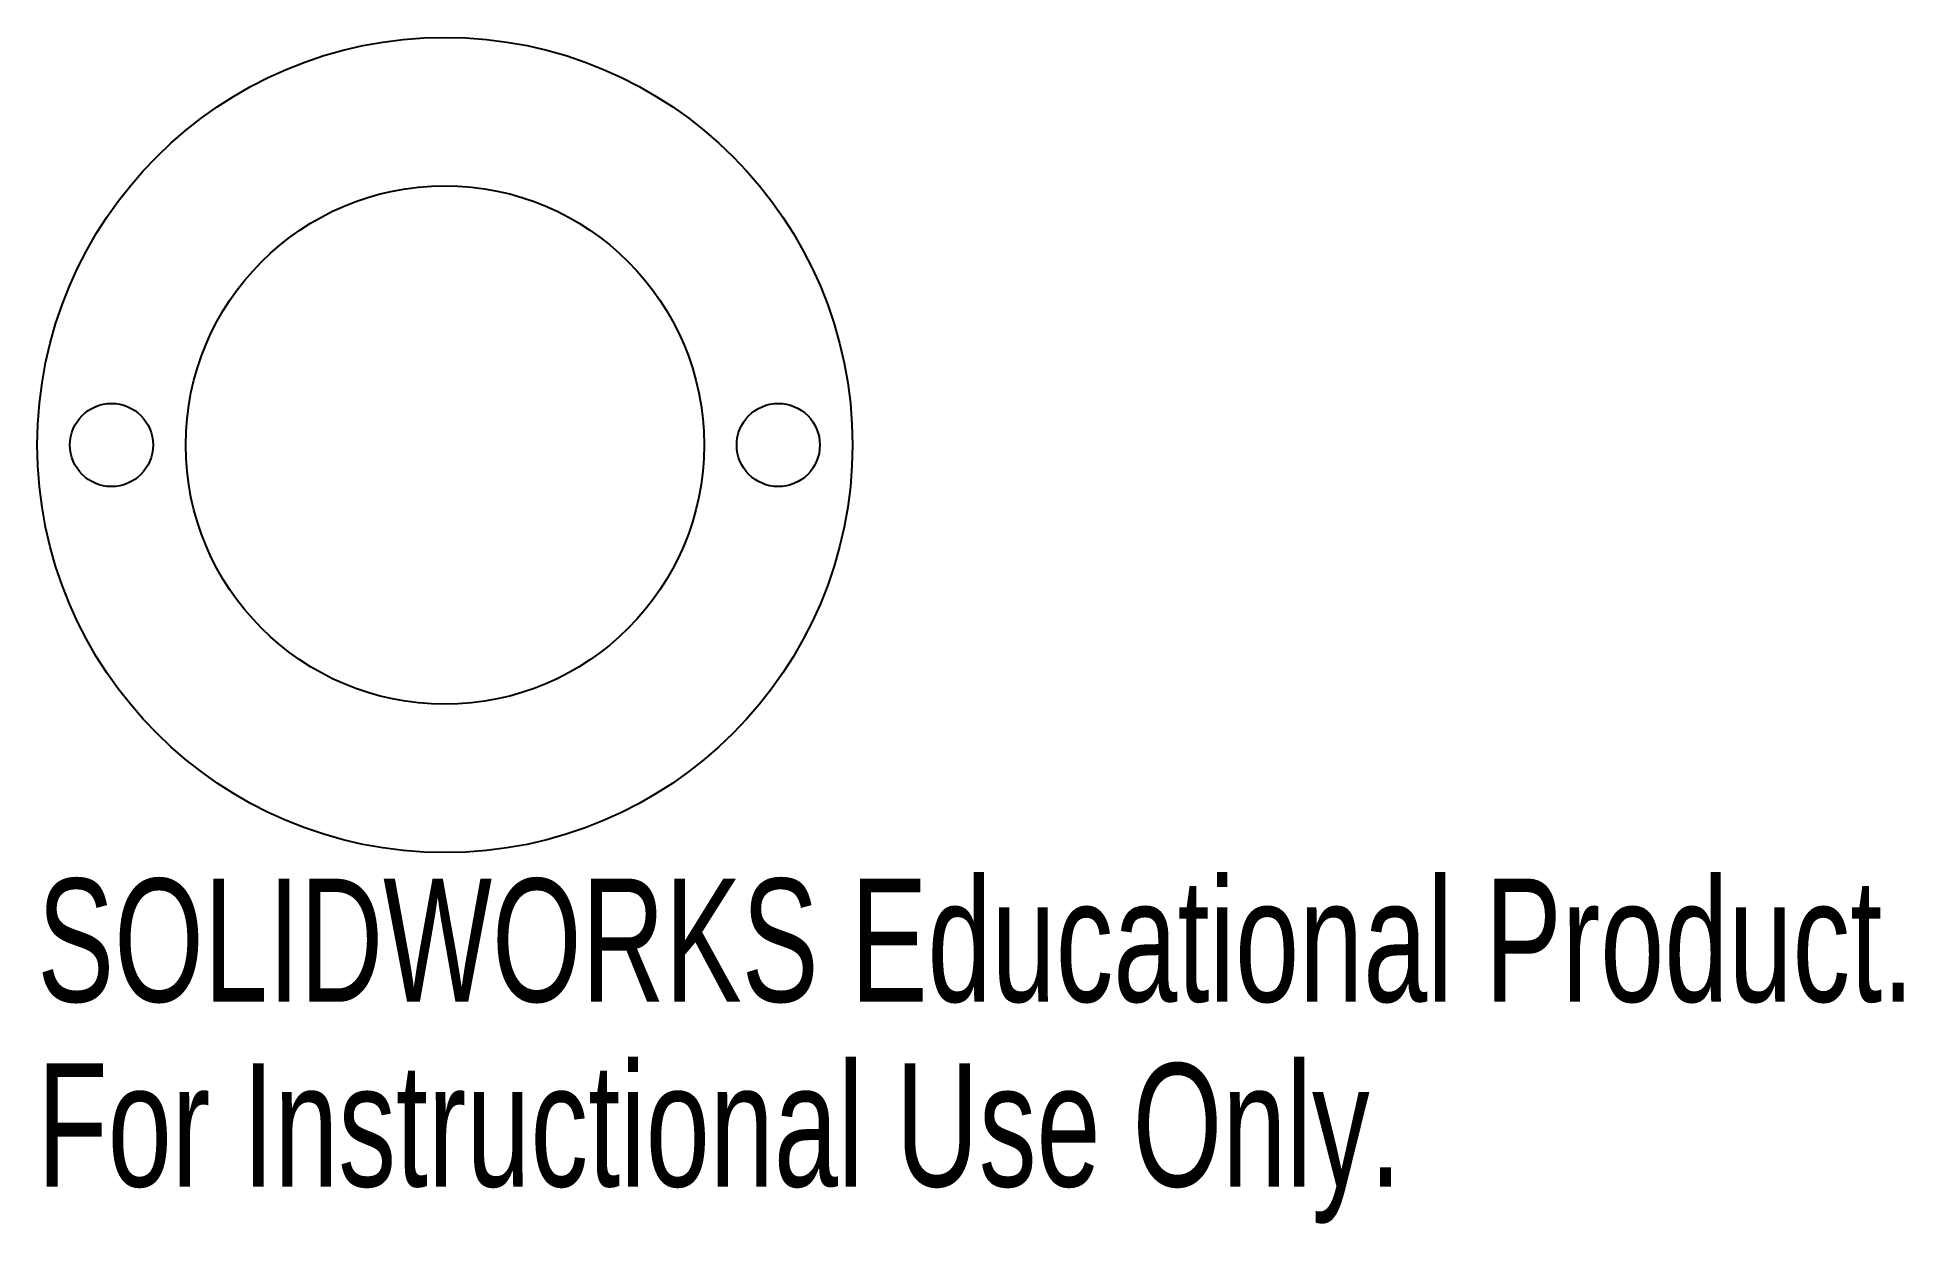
# Model space of a CAD drawing. Header units: millimetres. Extents: x -16 to 57.3, y -30.6 to 16.
import ezdxf

# ---------------------------------------------------------------- set-up
doc = ezdxf.new("R2010")
doc.units = ezdxf.units.MM
doc.styles.add('SLDTEXTSTYLE0', font='TXT', dxfattribs={"width": 0.7})

msp = doc.modelspace()

# ---------------------------------------------------------------- linework, layer by layer
at = {"color": 7, "linetype": 'Continuous', "lineweight": 25}
for centre, radius in [((0, 0), 16), ((0, 0), 10.175), ((-13.088, 0), 1.632), ((13.088, 0), 1.632)]:
    msp.add_circle(centre, radius, dxfattribs=at)

# ---------------------------------------------------------------- texts
at = {"color": 7, "linetype": 'Continuous', "char_height": 4.83362, "attachment_point": 1, "style": 'SLDTEXTSTYLE0'}
for s, insert in [('SOLIDWORKS Educational Product.', (-16, -17.02)), ('For Instructional Use Only.', (-16, -24.27))]:
    msp.add_mtext(s, dxfattribs=dict(at, insert=insert))

doc.saveas('drawing.dxf')
